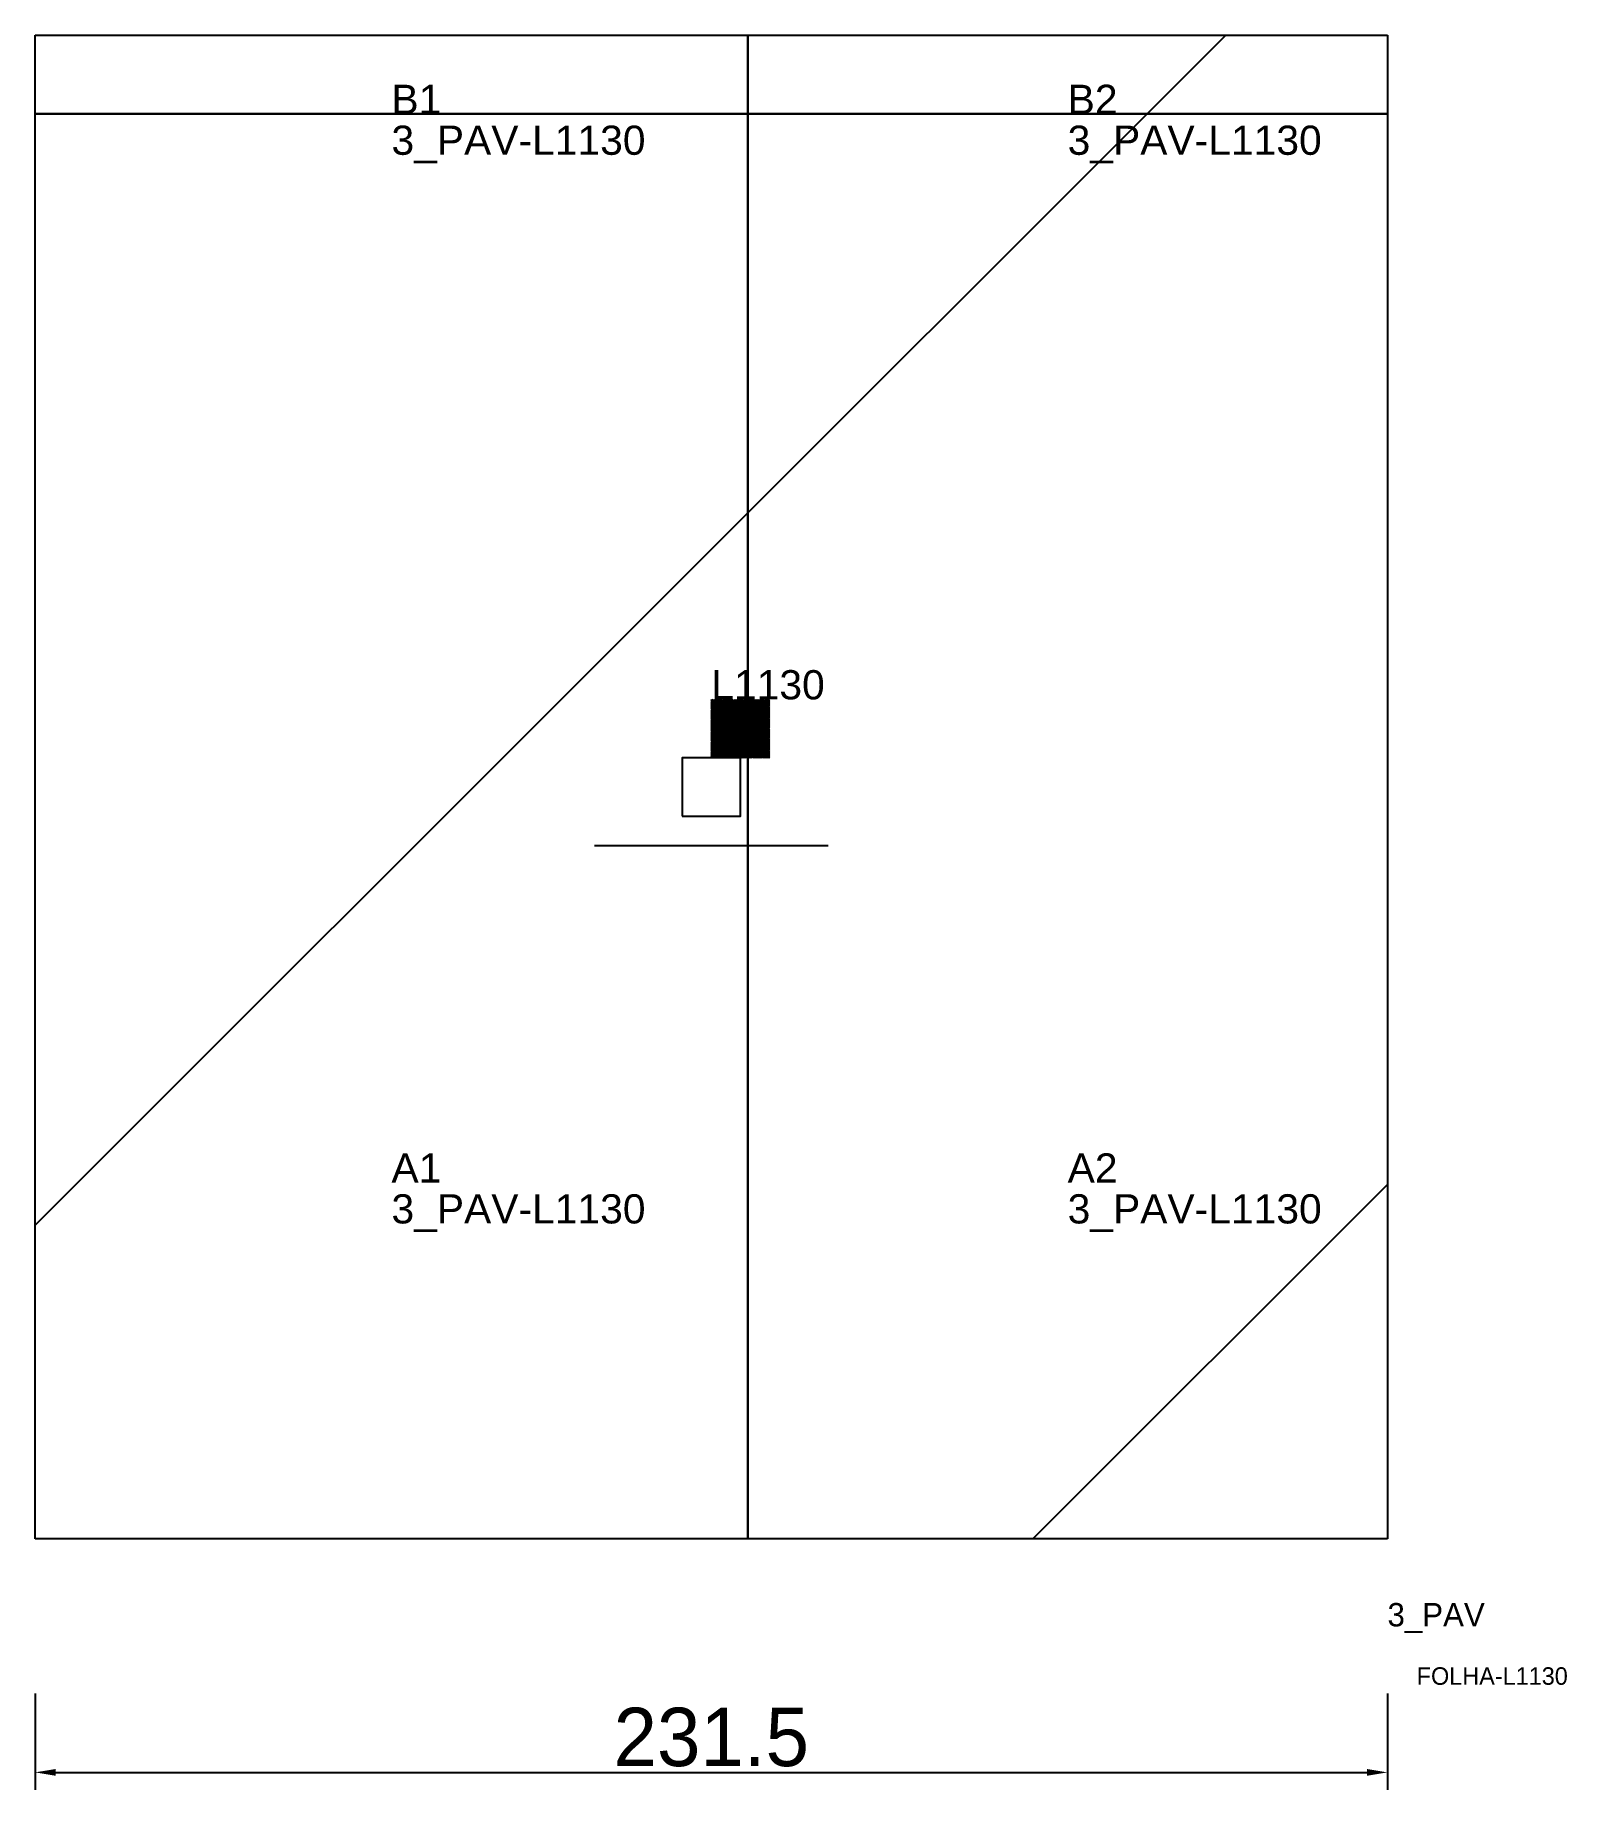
# Model space of a CAD drawing. Header units: metres. Extents: x 222 to 484, y -99 to 202.
import ezdxf

# ---------------------------------------------------------------- set-up
doc = ezdxf.new("R2010")
doc.units = ezdxf.units.M
for name, color, linetype in [('3', 3, 'CONTINUOUS'), ('AUX00', 7, 'CONTINUOUS'), ('COTA', 241, 'CONTINUOUS'), ('FOLHA', 255, 'CONTINUOUS'), ('Hachura', 251, 'CONTINUOUS'), ('NOMENCLATURA', 7, 'CONTINUOUS'), ('Nível', 160, 'CONTINUOUS'), ('Painéis', 200, 'CONTINUOUS'), ('Pilares', 5, 'CONTINUOUS'), ('REAPROVEITAMENTO', 251, 'CONTINUOUS'), ('SARR_2.2x7', 40, 'CONTINUOUS')]:
    doc.layers.add(name, color=color, linetype=linetype)
doc.styles.add('ARIAL', font='Arial.ttf')
doc.styles.add('STR_STANDARD', font='arial.ttf')
doc.dimstyles.new('EZ DXF', dxfattribs={"dimtxt": 10, "dimasz": 3.5, "dimexe": 3, "dimexo": 1.5, "dimgap": 1, "dimtad": 1, "dimdec": 1, "dimdsep": 46, "dimcen": 2.5, "dimazin": 3, "dimtfac": 1, "dimtmove": 0, "dimatfit": 3})

msp = doc.modelspace()

# ---------------------------------------------------------------- hatches: boundary and pattern name
at = {"layer": 'Hachura'}
h = msp.add_hatch(dxfattribs=at)
h.set_pattern_fill('ANSI31', scale=50)
h.paths.add_polyline_path([(453.7, -56), (222.2, -56), (222.2, 201.5), (453.7, 201.5), (453.7, 155), (453.7, -26.5)])
h = msp.add_hatch(dxfattribs=at)
h.set_pattern_fill('ANSI31', scale=50)
h.paths.add_polyline_path([(453.7, -56), (222.2, -56), (222.2, 201.5), (453.7, 201.5), (453.7, 155), (453.7, -26.5)])
at = {"layer": 'Reaproveitamento'}
h = msp.add_hatch(dxfattribs=at)
h.set_pattern_fill('SOLID')
h.paths.add_polyline_path([(337.95, 77.75), (347.95, 77.75), (347.95, 87.75), (337.95, 87.75)])
h = msp.add_hatch(dxfattribs=at)
h.set_pattern_fill('SOLID')
h.paths.add_polyline_path([(337.95, 77.75), (347.95, 77.75), (347.95, 87.75), (337.95, 87.75)])

# ---------------------------------------------------------------- linework, layer by layer
at = {"layer": '3'}
for points in [[(344.2, -56), (344.2, 201.5)], [(344.2, -56), (344.2, 201.5)], [(222.2, 188), (453.7, 188)], [(222.2, 188), (453.7, 188)]]:
    msp.add_lwpolyline(points, close=True, dxfattribs=at)
at = {"layer": 'Painéis', "color": 200}
for p, q in [((222.2, -56), (222.2, 201.5)), ((222.2, 201.5), (453.7, 201.5)), ((222.2, -56), (222.2, 201.5)), ((222.2, 201.5), (453.7, 201.5)), ((453.7, 201.5), (453.7, 155)), ((453.7, 201.5), (453.7, 155)), ((453.7, 155), (453.7, -26.5)), ((453.7, 155), (453.7, -26.5)), ((453.7, -26.5), (453.7, -56)), ((453.7, -26.5), (453.7, -56)), ((453.7, -56), (222.2, -56)), ((453.7, -56), (222.2, -56))]:
    msp.add_line(p, q, dxfattribs=at)
at = {"layer": 'Pilares'}
msp.add_lwpolyline([(332.95, 67.75), (342.95, 67.75), (342.95, 77.75), (332.95, 77.75)], close=True, dxfattribs=at)
msp.add_lwpolyline([(332.95, 67.75), (342.95, 67.75), (342.95, 77.75), (332.95, 77.75)], close=True, dxfattribs=at)
at = {"layer": 'SARR_2.2x7'}
msp.add_line((317.95, 62.75), (357.95, 62.75), dxfattribs=at)
msp.add_line((317.95, 62.75), (357.95, 62.75), dxfattribs=at)

# ---------------------------------------------------------------- texts
at = {"layer": '3', "style": 'STR_STANDARD'}
for s, p in [('B1', (283.2, 188)), ('B1', (283.2, 188)), ('B2', (398.95, 188)), ('B2', (398.95, 188)), ('A1', (283.2, 5)), ('A1', (283.2, 5)), ('A2', (398.95, 5)), ('A2', (398.95, 5))]:
    msp.add_text(s, height=5, dxfattribs=at).set_placement(p)
at = {"layer": 'AUX00', "style": 'STR_STANDARD'}
for p in [(283.2, 181), (283.2, 181), (398.95, 181), (398.95, 181), (283.2, -2), (283.2, -2), (398.95, -2), (398.95, -2)]:
    msp.add_text('3_PAV-L1130', height=5, dxfattribs=at).set_placement(p)
at = {"layer": 'FOLHA'}
msp.add_text('FOLHA-L1130', height=3, dxfattribs=at).set_placement((458.7, -81))
msp.add_text('FOLHA-L1130', height=3, dxfattribs=at).set_placement((458.7, -81))
at = {"layer": 'NOMENCLATURA', "insert": (337.95, 92.75), "char_height": 5, "attachment_point": 1, "style": 'ARIAL'}
msp.add_mtext('L1130', dxfattribs=at)
msp.add_mtext('L1130', dxfattribs=at)
at = {"layer": 'Nível'}
msp.add_text('3_PAV', height=4, dxfattribs=at).set_placement((453.7, -71))
msp.add_text('3_PAV', height=4, dxfattribs=at).set_placement((453.7, -71))

# ---------------------------------------------------------------- dimensions: what is measured, and where the dimension line sits
at = {"layer": 'COTA'}
msp.add_linear_dim(base=(222.2, -96), p1=(222.2, -81), p2=(453.7, -81), dimstyle='EZ DXF', dxfattribs=at).render()
msp.add_linear_dim(base=(222.2, -96), p1=(222.2, -81), p2=(453.7, -81), dimstyle='EZ DXF', dxfattribs=at).render()

doc.saveas('drawing.dxf')
